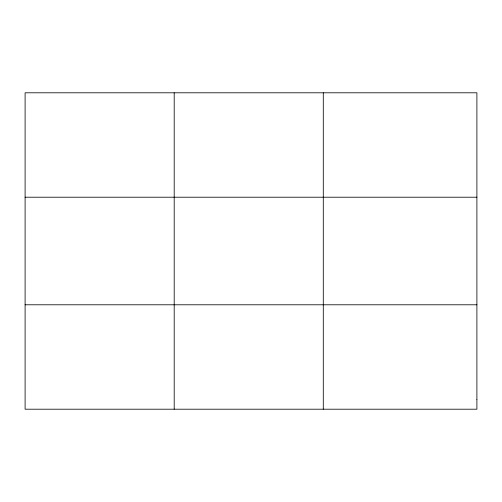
<?xml version="1.0" encoding="UTF-8"?>
<svg xmlns="http://www.w3.org/2000/svg" width="502" height="502" viewBox="0 0 502 502"><rect width="100%" height="100%" fill="white"/><g stroke="black" fill="none" stroke-linecap="round" stroke-linejoin="round"><path stroke-width="0.75" d="M174.194 92.795L174.194 409.205M323.288 92.795L323.288 409.205M25.1 197.211L476.9 197.211M25.1 304.789L476.9 304.789M476.9 399.711L476.9 409.205L25.1 409.205L25.1 92.795L476.9 92.795L476.9 399.711"/></g></svg>
